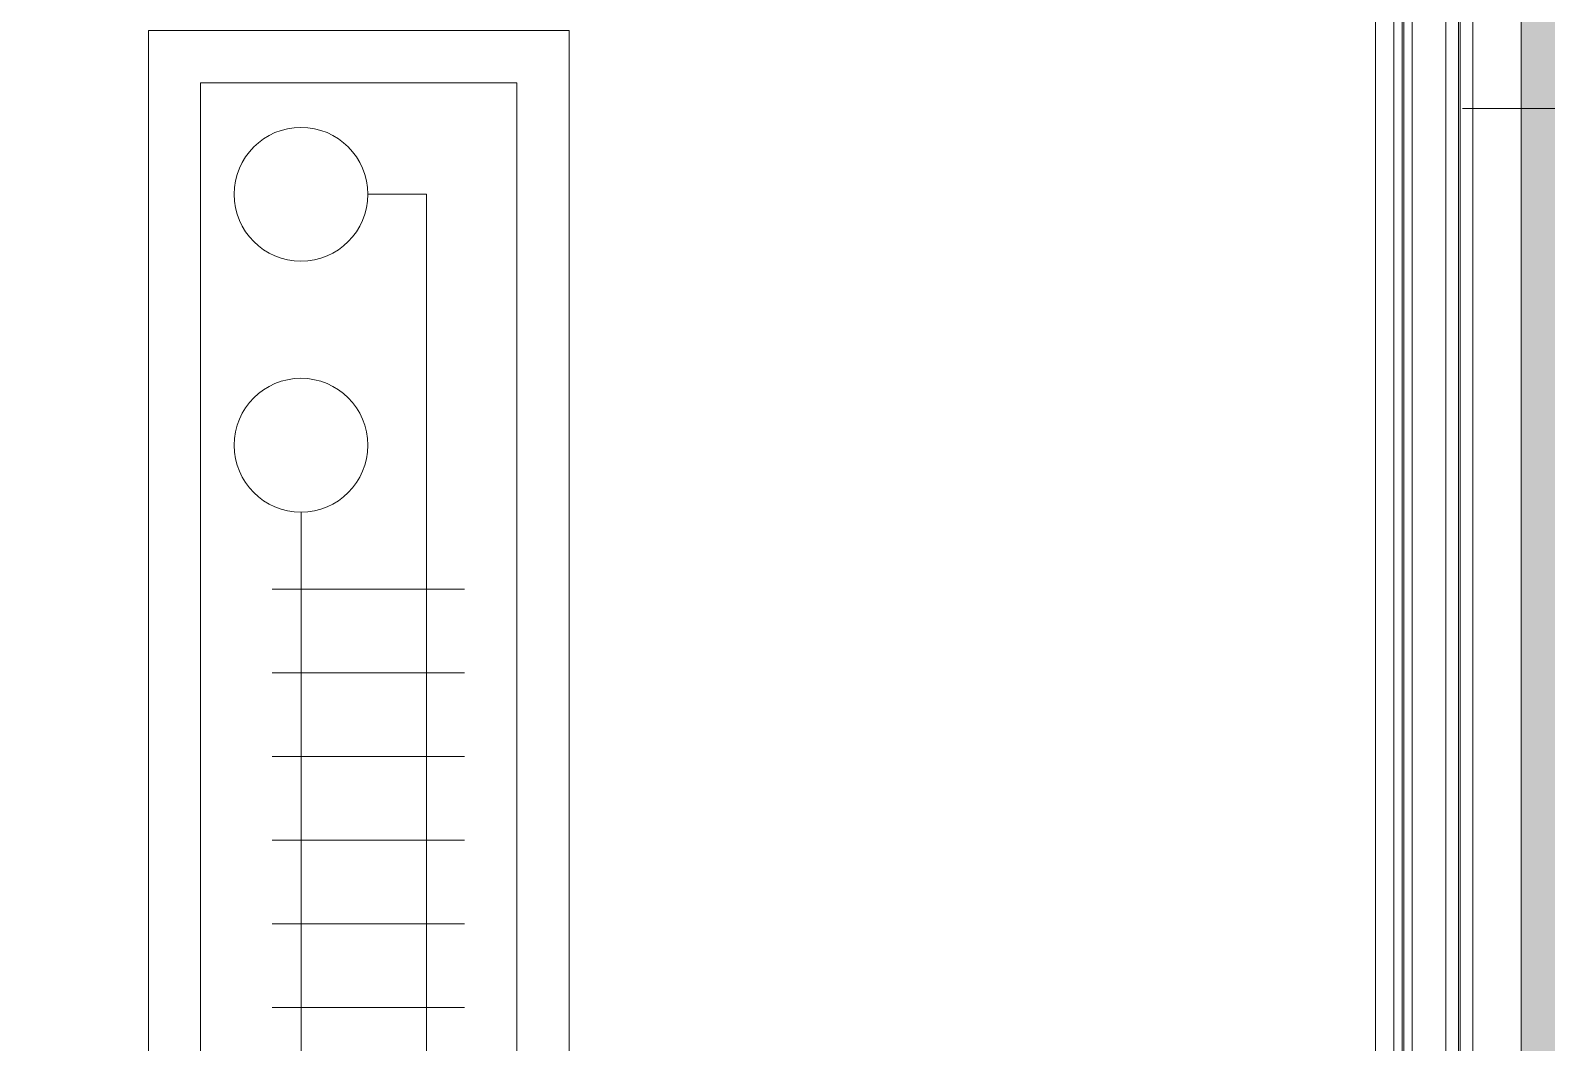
# Model space of a CAD drawing. Extents: x -1299 to 23780, y -3010 to 8106.
# Drawn here: x 4716.6 to 4788.7, y 996.8 to 1045 of the extents above; entities that cross this region are included whole.
import ezdxf
from ezdxf.enums import TextEntityAlignment as Align

# ---------------------------------------------------------------- set-up
doc = ezdxf.new("R2010")
doc.units = 0
doc.header["$LTSCALE"] = 25
doc.header["$MEASUREMENT"] = 0
doc.layers.get('0').update_dxf_attribs({"color": 9, "lineweight": 9})
for name, color, linetype, lineweight in [('06D', 9, 'Continuous', 9), ('09', 9, 'Continuous', 9), ('10', 9, 'Continuous', 9), ('15', 9, 'Continuous', 9), ('22', 8, 'Continuous', 9), ('32', 9, 'Continuous', 9), ('40', 9, 'Continuous', 9), ('40B', 9, 'Continuous', 9)]:
    doc.layers.add(name, color=color, linetype=linetype, lineweight=lineweight)
doc.styles.add('Arial', font='arial.ttf', dxfattribs={"height": 2.5})

# ---------------------------------------------------------------- blocks, each defined once
blk = doc.blocks.new('p-konvektor_audi')
for p, q in [((250.001, 89.476), (-0.004, 89.467)), ((250, 89.475), (0, 89.476)), ((250, 69.467), (250, 89.475)), ((203.547, 84.503), (203.546, 75.356)), ((207.524, 84.503), (207.523, 75.356)), ((211.5, 84.502), (211.5, 75.356)), ((215.477, 84.502), (215.477, 75.356)), ((219.454, 84.502), (219.453, 75.355)), ((223.431, 84.502), (223.43, 75.355)), ((242.208, 82.689), (197.704, 82.693)), ((242.208, 79.906), (242.208, 82.689)), ((227.096, 76.725), (194.247, 76.728)), ((0, 69.468), (250, 69.467))]:
    blk.add_line(p, q)
for points in [[(250, 89.475), (0, 89.475), (0, 69.468), (250, 69.468)], [(247.514, 86.989), (247.515, 71.952), (2.486, 71.953), (2.485, 86.99)]]:
    blk.add_lwpolyline(points, close=True)
for centre in [(230.278, 76.724), (242.208, 76.724)]:
    blk.add_circle(centre, 3.181)
blk = doc.blocks.new('0_wallno')
blk.add_lwpolyline([(7.942, 0), (16.132, 0)])
at = {"style": 'Arial'}
blk.add_attdef('GENISLIK', text='', height=2, dxfattribs=at).set_placement((8.442, 0), align=Align.BOTTOM_LEFT)
blk.add_attdef('DUVARNO', text='', height=2, dxfattribs=at).set_placement((0, 0), align=Align.MIDDLE_CENTER)
blk.add_attdef('YUKSEKLIK', text='', height=2, dxfattribs=at).set_placement((8.442, -0.5), align=Align.TOP_LEFT)
blk = doc.blocks.new('*U435')
at = {"layer": '15'}
for p, q in [((-1.469, -18.947), (-72.955, -18.947)), ((-1.469, -19.347), (-72.955, -19.347)), ((-1.469, -19.423), (-72.955, -19.423)), ((1.469, -18.947), (160.045, -18.947)), ((1.469, -19.347), (160.045, -19.347)), ((1.469, -19.423), (160.045, -19.423)), ((-1.469, -19.823), (-72.955, -19.823)), ((1.469, -19.823), (160.045, -19.823)), ((-1.469, -21.423), (-72.955, -21.423)), ((1.469, -21.423), (160.045, -21.423)), ((-1.469, -22.023), (-72.955, -22.023)), ((-1.469, -22.099), (-72.955, -22.099)), ((1.469, -22.023), (160.045, -22.023)), ((1.469, -22.099), (160.045, -22.099)), ((-1.469, -22.699), (-72.955, -22.699)), ((1.469, -22.699), (160.045, -22.699))]:
    blk.add_line(p, q, dxfattribs=at)
blk = doc.blocks.new('p-zemin kat')
at = {"layer": '09'}
h = blk.add_hatch(dxfattribs=at)
h.set_pattern_fill('SQUARE', color=252, scale=20, style=0)
h.paths.add_polyline_path([(4025.505, 285), (4822.5, 285), (4822.5, 2034.319), (4787.5, 2034.319), (4787.5, 320), (4025.505, 320)])
at = {"layer": '06D'}
blk.add_lwpolyline([(4025.505, 320), (4787.5, 320), (4787.5, 2034.619)], dxfattribs=at)
blk.add_lwpolyline([(4025.505, 285), (4822.5, 285), (4822.5, 2034.319), (4787.5, 2034.319), (4787.5, 320), (4025.505, 320), (4025.505, 285)], close=True, dxfattribs=at)
at = {"layer": '40'}
blk.add_lwpolyline([(1851.161, 326.925), (3319.5, 326.925), (3319.5, 343), (3280.516, 343), (3280.5, 427), (3319.5, 427), (3319.5, 570), (4025.505, 569.998), (4025.505, 426.998), (4064.5, 427), (4064.5, 343), (3980.5, 343), (3980.5, 326.925), (4680.5, 326.925), (4680.5, 427), (4780.575, 427), (4780.575, 1901.493, 0.054196), (4273.067, 1999.31), (4278.593, 2070.681, 0.306949), (1935.267, 740.054), (1999.45, 708.356, 0.043245), (1856.494, 345)], format="xyb", close=True, dxfattribs=at)
at = {"layer": '40B'}
blk.add_lwpolyline([(3364.5, 343), (3319.5, 343), (3319.5, 319.998), (1719.669, 320), (1719.669, 326.925), (1719.557, 328.247, -0.047611), (1885.58, 764.592), (1935.267, 740.054, -0.306949), (4278.593, 2070.681), (4283.124, 2125.912, -0.05155), (4780.046, 2034.319), (4787.5, 2034.319), (4787.5, 320), (4025.505, 320), (4025.505, 570), (3319.5, 570), (3319.5, 427), (3364.5, 427), (3364.5, 343)], format="xyb", close=True, dxfattribs=at)
at = {"layer": '10', "rotation": 90}
for p in [(4762.5, 1084), (4762.5, 851)]:
    blk.add_blockref('*U435', p, dxfattribs=at)

msp = doc.modelspace()

# ---------------------------------------------------------------- block references
at = {"layer": '10'}
msp.add_blockref('p-zemin kat', (0, 0), dxfattribs=at)
at = {"layer": '22', "xscale": -5, "yscale": 5, "zscale": 5}
msp.add_blockref('0_wallno', (4865.381, 1041.25), dxfattribs=at)
at = {"layer": '32', "xscale": -1, "rotation": 270}
msp.add_blockref('p-konvektor_audi', (4652.774, 794.959), dxfattribs=at)

doc.saveas('drawing.dxf')
